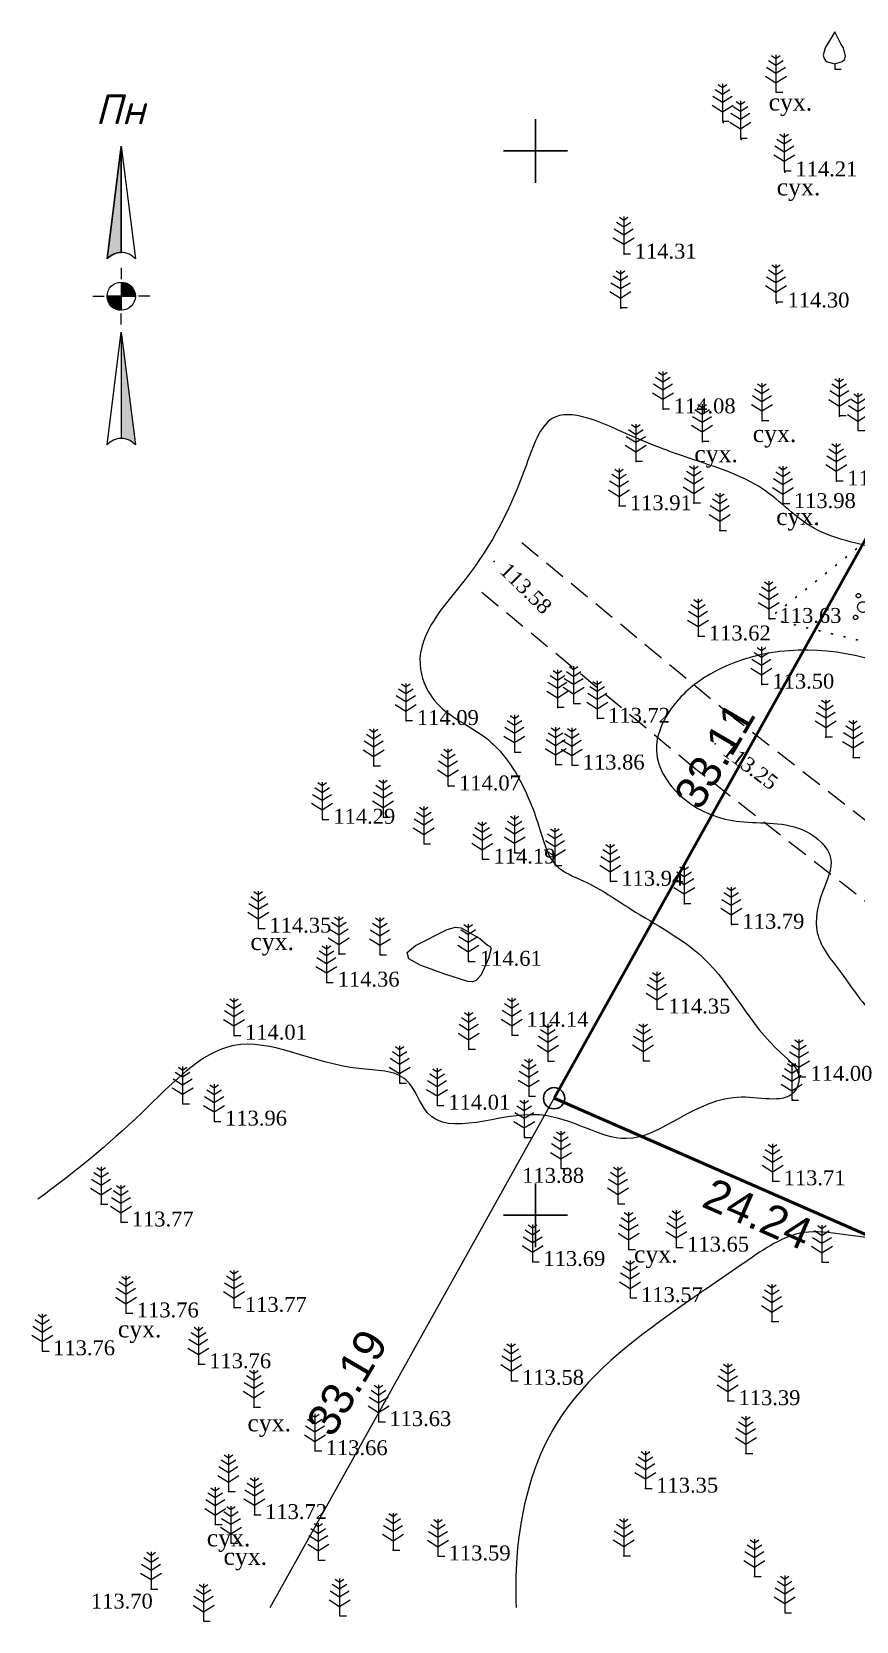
# Model space of a CAD drawing. Header units: millimetres. Extents: x 5405526.3 to 5405611.9, y 5525129.1 to 5525206.9.
# Drawn here: x 5405526.3 to 5405565.1, y 5525130.9 to 5525205.6 of the extents above; entities that cross this region are included whole.
import ezdxf
from ezdxf.enums import TextEntityAlignment as Align

# ---------------------------------------------------------------- set-up
doc = ezdxf.new("R2010")
doc.units = ezdxf.units.MM
doc.set_wipeout_variables(frame=1)
for name, pattern in [('DASHEDX2', [1.5, 1, -0.5]), ('HIDDEN', [0.5, 0, -0.5]), ('суцільна', [50, 50, 0])]:
    doc.linetypes.add(name, pattern=pattern)
for name, color, linetype, lineweight in [('#Лист (текст_ПН)', 250, 'Continuous', 0), ('#Штамп', 250, 'Continuous', 0), ('11900000', 1, 'Continuous', 30), ('Контур', 7, 'HIDDEN', 30), ('Ограждения', 7, 'ЗаборДерПр', 20), ('ТОЧКИ', 7, 'Continuous', 30), ('усл. знак', 7, 'суцільна', 20)]:
    doc.layers.add(name, color=color, linetype=linetype, lineweight=lineweight)
for name, color, linetype in [('SC007', 7, 'Continuous'), ('горизонтали', 42, 'Continuous'), ('дороги', 7, 'Continuous'), ('Ділянки_Межі', 10, 'Continuous'), ('надписи', 7, 'Continuous'), ('отметки', 7, 'Continuous'), ('промеры', 185, 'Continuous'), ('Растительность', 7, 'Continuous')]:
    doc.layers.add(name, color=color, linetype=linetype)
doc.styles.get("Standard").update_dxf_attribs({"font": 'arial.ttf'})
doc.styles.add('times', font='times.ttf')
doc.styles.add('Мой_Топо', font='isocpeui.ttf')
doc.linetypes.add('ЗаборДерПр', pattern='A,1,[130,ltypeshp.shx,S=0.25,R=0,X=0,Y=-0.25],1.5', length=2.5)

# ---------------------------------------------------------------- blocks, each defined once
blk = doc.blocks.new('A$C51FE15A3')
at = {"layer": 'Растительность', "color": 94, "lineweight": 0}
for points in [[(-0.201, 1.726), (0, 1.584), (0.201, 1.726)], [(0, 1.75), (0, 0), (0.319, 0)], [(-0.493, 0.753), (0, 0.444), (0.493, 0.753)], [(-0.447, 1.172), (0, 0.895), (0.447, 1.172)], [(-0.343, 1.489), (0, 1.267), (0.343, 1.489)]]:
    blk.add_lwpolyline(points, dxfattribs=at)
blk = doc.blocks.new('A$C72385B22')
at = {"layer": 'усл. знак'}
for centre, radius in [((0, 0), 0.625), ((-0.02, 1.49), 0.25), ((-1.29, -0.64), 0.25), ((1.28, -0.76), 0.25)]:
    blk.add_circle(centre, radius, dxfattribs=at)
blk = doc.blocks.new('A$C50E3696E')
at = {"layer": 'Растительность'}
blk.add_blockref('A$C51FE15A3', (0, 0), dxfattribs=at)
blk = doc.blocks.new('SYMBOL504')
at = {"layer": 'SC007'}
for points in [[(0, 4.375), (-1.125, 2.5), (-1.375, 1.625), (-1.25, 1.25), (-1, 0.875), (0, 0.625), (0.875, 0.875), (1.125, 1.125), (1.25, 1.5), (1, 2.5), (0.75, 2.875), (0, 4.375)], [(0, 0.625), (0, 0), (0.75, 0)]]:
    blk.add_lwpolyline(points, dxfattribs=at)
blk = doc.blocks.new('*U7')
at = {"color": 0}
for points in [[(-0.113, 0), (-0.109, -0.029), (-0.097, -0.056)], [(-0.113, 0), (-0.097, -0.056), (0, 0)], [(-0.097, -0.056), (0, -0.113), (0, 0)], [(-0.097, -0.056), (-0.08, -0.08), (-0.056, -0.097)], [(-0.097, -0.056), (-0.056, -0.097), (0, -0.113)], [(-0.056, -0.097), (-0.029, -0.109), (0, -0.113)]]:
    blk.add_solid(points, dxfattribs=at)
blk = doc.blocks.new('*U8')
at = {"color": 0}
for points in [[(0, 0), (0.097, 0.056), (0, 0.113)], [(0.097, 0.056), (0.029, 0.109), (0, 0.113)], [(0, 0), (0.113, 0), (0.097, 0.056)], [(0.097, 0.056), (0.056, 0.097), (0.029, 0.109)], [(0.097, 0.056), (0.08, 0.08), (0.056, 0.097)], [(0.113, 0), (0.109, 0.029), (0.097, 0.056)]]:
    blk.add_solid(points, dxfattribs=at)
blk = doc.blocks.new('*U9')
at = {"color": 0}
for points in [[(0, -1.136), (0.021, -1.138), (0, -0.288)], [(0.021, -1.138), (0.042, -1.142), (0, -0.288)], [(0.042, -1.142), (0.062, -1.15), (0, -0.288)], [(0.062, -1.15), (0.081, -1.16), (0, -0.288)], [(0.081, -1.16), (0.098, -1.173), (0, -0.288)], [(0.098, -1.173), (0.113, -1.188), (0, -0.288)]]:
    blk.add_solid(points, dxfattribs=at)
blk = doc.blocks.new('*U10')
at = {"color": 0}
for points in [[(-0.113, 0.297), (-0.098, 0.312), (0, 1.197)], [(-0.098, 0.312), (-0.081, 0.325), (0, 1.197)], [(-0.081, 0.325), (-0.062, 0.335), (0, 1.197)], [(-0.062, 0.335), (-0.042, 0.343), (0, 1.197)], [(-0.042, 0.343), (-0.021, 0.347), (0, 1.197)], [(-0.021, 0.347), (0, 0.349), (0, 1.197)]]:
    blk.add_solid(points, dxfattribs=at)
blk = doc.blocks.new('#Північ')
at = {"color": 7}
blk.add_wipeout([(-2.901, 10.635), (2.901, 10.635), (2.901, -7.981), (-2.901, -7.981)], dxfattribs=at).dxf.layer = '#Лист (текст_ПН)'
at = {"layer": '#Лист (текст_ПН)'}
for p, q in [((-0.663, 1.748), (0, 7.043)), ((0, 7.043), (0, 2.052)), ((0, 7.043), (0.663, 1.748)), ((0, 1.337), (0, 0.807)), ((-1.337, 0), (-0.807, 0)), ((-0.662, 0), (0.662, 0)), ((0, 0.662), (0, -0.662)), ((1.337, 0), (0.807, 0)), ((0, -1.337), (0, -0.807)), ((-0.663, -6.99), (0, -1.695)), ((0, -1.695), (0.663, -6.99)), ((0, -1.695), (0, -6.686))]:
    blk.add_line(p, q, dxfattribs=at)
at = {"layer": '#Лист (текст_ПН)', "flags": 128}
for points in [[(0, 7.043), (-0.663, 1.748, -0.218585), (0, 2.052)], [(0, 0), (-0.662, 0, 0.414214), (0, -0.662)]]:
    blk.add_lwpolyline(points, format="xyb", close=True, dxfattribs=at)
at = {"layer": '#Лист (текст_ПН)'}
blk.add_circle((0, 0), 0.662, dxfattribs=at)
for centre in [(0, 1.178), (0, -7.56)]:
    blk.add_arc(centre, 0.874, 40.67981, 139.32019, dxfattribs=at)
at = {"layer": '#Лист (текст_ПН)', "xscale": 5.883850111352785, "yscale": 5.883850111352785, "zscale": 5.883850111352785}
for name in ['*U10', '*U7', '*U8', '*U9']:
    blk.add_blockref(name, (0, 0), dxfattribs=at)
at = {"layer": '#Лист (текст_ПН)', "style": 'Мой_Топо'}
blk.add_text('Пн', height=1.4, dxfattribs=at).set_placement((-1.217, 8.077))

msp = doc.modelspace()

# ---------------------------------------------------------------- linework, layer by layer
at = {"layer": '11900000', "color": 7}
for points in [[(5405550, 5525198.5, 0), (5405550, 5525201.5, 0)], [(5405550, 5525198.5, 0), (5405550, 5525201.5, 0)], [(5405548.5, 5525200, 0), (5405551.5, 5525200, 0)], [(5405548.5, 5525200, 0), (5405551.5, 5525200, 0)], [(5405550, 5525148.5, 0), (5405550, 5525151.5, 0)], [(5405550, 5525148.5, 0), (5405550, 5525151.5, 0)], [(5405548.5, 5525150, 0), (5405551.5, 5525150, 0)], [(5405548.5, 5525150, 0), (5405551.5, 5525150, 0)]]:
    msp.add_polyline3d(points, dxfattribs=at)
at = {"layer": 'горизонтали', "color": 32}
msp.add_polyline3d([(5405547.047, 5525160.962, 114.5), (5405546.827, 5525160.982, 114.5), (5405545.737, 5525161.332, 114.5), (5405544.577, 5525161.752, 114.5), (5405544.047, 5525162.042, 114.5), (5405543.967, 5525162.352, 114.5), (5405544.357, 5525162.672, 114.5), (5405545.847, 5525163.422, 114.5), (5405546.247, 5525163.532, 114.5), (5405546.507, 5525163.502, 114.5), (5405547.387, 5525163.002, 114.5), (5405547.747, 5525162.682, 114.5), (5405547.877, 5525162.622, 114.5), (5405547.917, 5525162.532, 114.5), (5405547.787, 5525162.062, 114.5), (5405547.447, 5525161.302, 114.5), (5405547.207, 5525161.032, 114.5), (5405547.047, 5525160.962, 114.5)], close=True, dxfattribs=at)
for points, knots in [([(5405583.313, 5525205.32, 114), (5405583.263, 5525205.048, 114), (5405582.796, 5525202.007, 114), (5405583.949, 5525195.18, 114), (5405577.173, 5525188.538, 114), (5405572.81, 5525178.256, 114), (5405566.621, 5525181.376, 114), (5405562.989, 5525181.896, 114), (5405560.657, 5525184.513, 114), (5405557.313, 5525185.481, 114), (5405554.346, 5525186.629, 114), (5405550.631, 5525188.421, 114), (5405549.128, 5525183.792, 114), (5405547.405, 5525180.367, 114), (5405543.997, 5525176.848, 114), (5405545.289, 5525173.6, 114), (5405547.782, 5525172.716, 114), (5405549.409, 5525170.394, 114), (5405550.179, 5525168.343, 114), (5405550.719, 5525166.304, 114), (5405552.674, 5525165.609, 114), (5405554.839, 5525164.066, 113.997), (5405558.719, 5525162.071, 114.025), (5405560.155, 5525158.595, 113.911), (5405562.53, 5525156.801, 114.055), (5405562.057, 5525155.107, 113.802), (5405558.149, 5525156.361, 114.185), (5405554.807, 5525152.221, 113.954), (5405550.102, 5525155.853, 114.014), (5405545.17, 5525153.178, 113.999), (5405544.08, 5525156.871, 114), (5405540.281, 5525156.689, 114), (5405535.805, 5525159.361, 114), (5405531.302, 5525154.388, 114), (5405528.271, 5525151.961, 114), (5405526.635, 5525150.755, 114)], [10.361931, 10.361931, 10.361931, 10.361931, 11.183268, 19.461059, 29.319813, 39.765416, 44.323804, 47.57079, 50.637161, 54.318274, 57.561046, 61.089975, 63.576966, 69.688144, 74.204041, 75.986764, 79.168346, 81.599389, 84.181408, 85.928991, 87.413055, 89.991548, 94.086682, 99.889377, 101.25486, 101.908936, 104.462973, 110.221445, 114.440094, 119.71146, 121.525434, 123.819884, 129.78841, 135.133805, 141.348002, 141.348002, 141.348002, 141.348002]), ([(5405594.494, 5525205.32, 113.499), (5405593.981, 5525203.623, 113.499), (5405593.218, 5525197.933, 113.499), (5405590.599, 5525191.812, 113.512), (5405593.459, 5525183.771, 113.485), (5405589.635, 5525183.133, 113.527), (5405586.83, 5525183.24, 113.43), (5405586.589, 5525178.804, 113.548), (5405581.428, 5525177.082, 113.48), (5405576.551, 5525173.804, 113.503), (5405572.622, 5525176.579, 113.5), (5405569.087, 5525174.795, 113.5), (5405564.473, 5525176.966, 113.5), (5405559.332, 5525176.496, 113.5), (5405556.352, 5525174.074, 113.5), (5405555.223, 5525171.651, 113.5), (5405556.917, 5525169.221, 113.5), (5405559.7, 5525168.24, 113.5), (5405562.296, 5525168.621, 113.5), (5405564.249, 5525166.844, 113.5), (5405563.352, 5525165.101, 113.5), (5405562.942, 5525163.059, 113.5), (5405564.629, 5525161.171, 113.5), (5405566.363, 5525158.158, 113.5), (5405570.613, 5525159.534, 113.5), (5405571.684, 5525156.553, 113.5), (5405573.627, 5525154.949, 113.5), (5405572.051, 5525152.507, 113.5), (5405569.761, 5525150.82, 113.5), (5405566.616, 5525148.238, 113.5), (5405562.705, 5525149.803, 113.5), (5405559.579, 5525147.6, 113.5), (5405555.626, 5525144.929, 113.5), (5405550.531, 5525141.034, 113.5), (5405549.076, 5525135.358, 113.501), (5405549.061, 5525132.356, 113.499), (5405549.085, 5525131.568, 113.499)], [19.374497, 19.374497, 19.374497, 19.374497, 24.689173, 35.810203, 40.782036, 43.797836, 45.537195, 48.357075, 53.995017, 60.660267, 63.870018, 66.510094, 71.403611, 78.276616, 80.570134, 82.821428, 85.493431, 88.242658, 91.392174, 93.090703, 94.746096, 96.646313, 99.00528, 101.912727, 106.243838, 108.163109, 110.655399, 112.587254, 115.519591, 119.766213, 123.497413, 126.54295, 130.488841, 138.209924, 144.8127, 147.175798, 147.175798, 147.175798, 147.175798])]:
    msp.add_open_spline(points, degree=3, knots=knots, dxfattribs=at)
at = {"layer": 'дороги', "color": 7, "linetype": 'DASHEDX2'}
for points in [[(5405609.379, 5525135.474), (5405607.518, 5525136.943), (5405604.341, 5525138.988), (5405587.749, 5525151.404), (5405571.622, 5525163.765), (5405559.38, 5525173.314), (5405549.013, 5525181.877)], [(5405609.379, 5525131.652), (5405605.772, 5525134.499), (5405602.629, 5525136.522), (5405585.937, 5525149.012), (5405569.786, 5525161.391), (5405557.502, 5525170.974), (5405547.103, 5525179.565)]]:
    msp.add_lwpolyline(points, dxfattribs=at)
at = {"layer": 'Ділянки_Межі', "lineweight": 50}
msp.add_lwpolyline([(5405550.874, 5525155.5), (5405566.985, 5525184.427), (5405581.506, 5525178.12), (5405578.696, 5525171.702), (5405594.305, 5525164.868), (5405583.877, 5525141.051), (5405573.079, 5525145.778)], close=True, dxfattribs=at)
at = {"layer": 'Ділянки_Межі', "lineweight": 0}
msp.add_lwpolyline([(5405537.545, 5525131.568), (5405550.874, 5525155.5), (5405573.079, 5525145.778), (5405566.834, 5525131.568)], dxfattribs=at)
at = {"layer": 'Контур', "color": 7, "linetype": 'HIDDEN', "elevation": 114.131}
msp.add_lwpolyline([(5405573.996, 5525188.427), (5405560.958, 5525178.03), (5405572.26, 5525175.3)], dxfattribs=at)
at = {"layer": 'отметки', "color": 7}
for p in [(5405558.807, 5525201.341, 114.208), (5405559.653, 5525200.541, 114.235), (5405561.704, 5525199.007, 114.208), (5405554.158, 5525195.145, 114.309), (5405554.003, 5525192.619, 114.326), (5405561.333, 5525192.848, 114.3), (5405555.989, 5525187.874, 114.08), (5405560.646, 5525187.315, 114.314), (5405564.278, 5525187.545, 114.256), (5405557.839, 5525186.336, 114.108), (5405554.72, 5525185.411, 113.934), (5405564.138, 5525184.486, 114.214), (5405553.93, 5525183.323, 113.907), (5405557.441, 5525183.457, 113.73), (5405561.631, 5525183.425, 113.975), (5405558.655, 5525182.163, 113.792), (5405548.058, 5525180.721, 113.582), (5405560.958, 5525178.03, 113.627), (5405557.638, 5525177.204, 113.615), (5405560.62, 5525174.943, 113.501), (5405551.045, 5525173.861, 113.814), (5405551.804, 5525174.042, 113.755), (5405543.93, 5525173.233, 114.094), (5405552.91, 5525173.339, 113.72), (5405558.441, 5525172.144, 113.246), (5405563.634, 5525172.463, 113.354), (5405549.024, 5525171.751, 113.985), (5405564.913, 5525171.504, 113.286), (5405542.425, 5525171.104, 114.117), (5405550.96, 5525171.178, 113.871), (5405551.715, 5525171.139, 113.863), (5405545.907, 5525170.161, 114.068), (5405540.006, 5525168.595, 114.288), (5405542.864, 5525168.706, 114.134), (5405544.776, 5525167.443, 114.253), (5405549.049, 5525167.026, 114.099), (5405547.527, 5525166.725, 114.186), (5405550.936, 5525166.429, 113.997), (5405553.529, 5525165.681, 113.941), (5405556.998, 5525164.639, 113.847), (5405537.004, 5525163.48, 114.352), (5405559.217, 5525163.664, 113.787), (5405540.785, 5525162.274, 114.326), (5405542.729, 5525162.235, 114.477), (5405546.886, 5525161.923, 114.613), (5405540.209, 5525160.943, 114.359), (5405555.741, 5525159.68, 114.35), (5405535.856, 5525158.451, 114.006), (5405548.91, 5525158.46, 114.142), (5405546.887, 5525157.803, 114.157), (5405550.61, 5525157.239, 114.146), (5405555.095, 5525157.249, 114.254), (5405562.411, 5525156.517, 114.001), (5405543.638, 5525156.213, 113.983), (5405533.438, 5525155.24, 113.863), (5405545.405, 5525155.164, 114.012), (5405549.706, 5525155.6, 114.04), (5405562.062, 5525155.421, 113.914), (5405534.923, 5525154.415, 113.957), (5405549.492, 5525153.668, 113.956), (5405551.204, 5525152.207, 113.881), (5405561.149, 5525151.609, 113.711), (5405529.607, 5525150.522, 113.781), (5405553.884, 5525150.54, 113.797), (5405530.538, 5525149.675, 113.766), (5405554.379, 5525148.406, 113.643), (5405556.62, 5525148.494, 113.646), (5405549.87, 5525147.82, 113.692), (5405563.458, 5525147.797, 113.36), (5405554.453, 5525146.122, 113.566), (5405530.779, 5525145.404, 113.757), (5405535.851, 5525145.664, 113.77), (5405561.101, 5525145.013, 113.362), (5405526.849, 5525143.626, 113.757), (5405534.177, 5525143.015, 113.758), (5405548.868, 5525142.237, 113.577), (5405536.776, 5525140.982, 113.728), (5405559.032, 5525141.282, 113.394), (5405542.636, 5525140.298, 113.634), (5405539.649, 5525138.931, 113.661), (5405559.878, 5525138.814, 113.277), (5405535.586, 5525137.02, 113.714), (5405555.168, 5525137.171, 113.35), (5405534.969, 5525135.478, 113.738), (5405536.803, 5525135.93, 113.716), (5405535.711, 5525134.591, 113.731), (5405543.317, 5525134.265, 113.657), (5405545.421, 5525133.987, 113.591), (5405554.141, 5525134.005, 113.362), (5405539.803, 5525133.797, 113.719), (5405560.282, 5525133.03, 113.209), (5405531.959, 5525132.439, 113.701)]:
    msp.add_point(p, dxfattribs=at)
at = {"layer": 'ТОЧКИ'}
msp.add_circle((5405550.874, 5525155.5), 0.5, dxfattribs=at)

# ---------------------------------------------------------------- block references
at = {"layer": 'Ограждения', "color": 7}
msp.add_blockref('A$C50E3696E', (5405561.288, 5525202.76), dxfattribs=at)
at = {"layer": 'Растительность', "color": 7, "xscale": 0.400000000372529, "yscale": 0.400000000372529, "zscale": 0.400000000372529}
msp.add_blockref('SYMBOL504', (5405564.054, 5525203.849, 114.131), dxfattribs=at)
at = {"layer": 'Растительность', "color": 7}
for p in [(5405558.78, 5525201.4, 114.21), (5405559.62, 5525200.6, 114.24), (5405561.68, 5525199.07, 114.21), (5405554.14, 5525195.17, 114.31), (5405561.29, 5525192.92, 114.31), (5405553.99, 5525192.64, 114.33), (5405555.98, 5525187.89, 114.08), (5405564.26, 5525187.57, 114.26), (5405560.63, 5525187.34, 114.32), (5405565.14, 5525186.87, 114.25), (5405557.82, 5525186.36, 114.11), (5405554.71, 5525185.42, 113.93), (5405564.12, 5525184.51, 114.22), (5405553.92, 5525183.33, 113.91), (5405557.43, 5525183.47, 113.73), (5405561.62, 5525183.44, 113.98), (5405558.65, 5525182.17, 113.79), (5405560.95, 5525178.04, 113.63), (5405557.63, 5525177.21, 113.62), (5405560.61, 5525174.95, 113.5), (5405551.79, 5525174.05, 113.76), (5405551.03, 5525173.87, 113.81), (5405552.9, 5525173.35, 113.72), (5405543.91, 5525173.24, 114.09), (5405563.63, 5525172.47, 113.35), (5405542.4, 5525171.11, 114.12), (5405549.01, 5525171.76, 113.99), (5405550.94, 5525171.18, 113.87), (5405551.7, 5525171.15, 113.86), (5405564.91, 5525171.51, 113.29), (5405545.89, 5525170.17, 114.07), (5405539.98, 5525168.6, 114.29), (5405542.84, 5525168.71, 114.13), (5405544.75, 5525167.45, 114.25), (5405547.5, 5525166.73, 114.19), (5405549.02, 5525167.03, 114.1), (5405550.91, 5525166.43, 114), (5405553.51, 5525165.69, 113.94), (5405556.98, 5525164.65, 113.85), (5405559.19, 5525163.67, 113.79), (5405536.98, 5525163.48, 114.35), (5405540.76, 5525162.28, 114.33), (5405542.69, 5525162.24, 114.48), (5405546.84, 5525161.93, 114.62), (5405540.18, 5525160.94, 114.36), (5405555.69, 5525159.68, 114.35), (5405535.84, 5525158.45, 114.01), (5405548.88, 5525158.46, 114.14), (5405546.86, 5525157.8, 114.16), (5405550.58, 5525157.24, 114.15), (5405555.05, 5525157.25, 114.26), (5405543.62, 5525156.21, 113.98), (5405562.37, 5525156.51, 114), (5405549.68, 5525155.6, 114.04), (5405562.03, 5525155.41, 113.92), (5405533.43, 5525155.24, 113.86), (5405545.38, 5525155.16, 114.01), (5405534.91, 5525154.41, 113.96), (5405549.47, 5525153.66, 113.96), (5405551.19, 5525152.2, 113.88), (5405561.13, 5525151.6, 113.71), (5405529.6, 5525150.52, 113.78), (5405553.87, 5525150.53, 113.8), (5405530.53, 5525149.67, 113.77), (5405554.37, 5525148.4, 113.64), (5405556.61, 5525148.49, 113.65), (5405549.86, 5525147.82, 113.69), (5405563.45, 5525147.79, 113.36), (5405554.44, 5525146.12, 113.57), (5405530.77, 5525145.4, 113.76), (5405535.84, 5525145.66, 113.77), (5405561.1, 5525145.01, 113.36), (5405526.84, 5525143.62, 113.76), (5405534.17, 5525143.01, 113.76), (5405548.86, 5525142.23, 113.58), (5405559.03, 5525141.28, 113.39), (5405536.77, 5525140.98, 113.73), (5405542.63, 5525140.29, 113.63), (5405539.64, 5525138.93, 113.66), (5405559.88, 5525138.81, 113.28), (5405535.58, 5525137.02, 113.71), (5405555.16, 5525137.17, 113.35), (5405534.96, 5525135.47, 113.74), (5405536.8, 5525135.93, 113.72), (5405535.7, 5525134.59, 113.73), (5405539.8, 5525133.79, 113.72), (5405543.31, 5525134.26, 113.66), (5405545.42, 5525133.98, 113.59), (5405554.14, 5525134, 113.36), (5405560.28, 5525133.03, 113.21), (5405531.95, 5525132.44, 113.7), (5405534.41, 5525130.93, 113.8), (5405540.8, 5525131.18, 113.74), (5405561.7, 5525131.32, 113.21)]:
    msp.add_blockref('A$C51FE15A3', p, dxfattribs=at)
at = {"layer": 'усл. знак', "color": 7, "linetype": 'суцільна', "lineweight": 13, "xscale": 0.3999999998750298, "yscale": 0.3999999998750298, "zscale": 0.3999999998750298, "rotation": 265.3647753868261}
msp.add_blockref('A$C72385B22', (5405565.375, 5525178.574), dxfattribs=at)

# ---------------------------------------------------------------- texts
at = {"layer": 'надписи', "color": 7, "style": 'times'}
for p in [(5405560.945, 5525202.698, 111.861), (5405561.327, 5525198.71, 111.861), (5405560.2, 5525187.126, 111.861), (5405557.456, 5525186.179, 111.861), (5405561.3, 5525183.226, 111.861), (5405536.611, 5525163.261, 111.861), (5405554.626, 5525148.579, 111.861), (5405530.389, 5525145.06, 111.861), (5405536.473, 5525140.647, 111.861), (5405534.563, 5525135.247, 111.861), (5405535.35, 5525134.377, 111.861)]:
    msp.add_text('сух.', height=0.8, dxfattribs=at).set_placement(p, align=Align.TOP_LEFT)
at = {"layer": 'отметки', "color": 7, "style": 'times'}
for s, p in [('114.21', (5405562.204, 5525199.507, 114.208)), ('114.31', (5405554.658, 5525195.645, 114.309)), ('114.30', (5405561.833, 5525193.348, 114.3)), ('114.08', (5405556.489, 5525188.374, 114.08)), ('114.21', (5405564.638, 5525184.986, 114.214)), ('113.91', (5405554.43, 5525183.823, 113.907)), ('113.98', (5405562.131, 5525183.925, 113.975)), ('113.63', (5405561.458, 5525178.53, 113.627)), ('113.62', (5405558.138, 5525177.704, 113.615)), ('113.50', (5405561.12, 5525175.443, 113.501)), ('114.09', (5405544.43, 5525173.733, 114.094)), ('113.72', (5405553.41, 5525173.839, 113.72)), ('113.86', (5405552.215, 5525171.639, 113.863)), ('114.07', (5405546.407, 5525170.661, 114.068)), ('114.29', (5405540.506, 5525169.095, 114.288)), ('114.19', (5405548.027, 5525167.225, 114.186)), ('113.94', (5405554.029, 5525166.181, 113.941)), ('114.35', (5405537.504, 5525163.98, 114.352)), ('113.79', (5405559.717, 5525164.164, 113.787)), ('114.61', (5405547.386, 5525162.423, 114.613)), ('114.36', (5405540.709, 5525161.443, 114.359)), ('114.35', (5405556.241, 5525160.18, 114.35)), ('114.14', (5405549.576, 5525159.557, 114.142)), ('114.01', (5405536.356, 5525158.951, 114.006)), ('114.00', (5405562.911, 5525157.017, 114.001)), ('114.01', (5405545.905, 5525155.664, 114.012)), ('113.96', (5405535.423, 5525154.915, 113.957)), ('113.88', (5405549.373, 5525152.225, 113.881)), ('113.71', (5405561.649, 5525152.109, 113.711)), ('113.77', (5405531.038, 5525150.175, 113.766)), ('113.65', (5405557.12, 5525148.994, 113.646)), ('113.69', (5405550.37, 5525148.32, 113.692)), ('113.77', (5405536.351, 5525146.164, 113.77)), ('113.57', (5405554.953, 5525146.622, 113.566)), ('113.76', (5405531.279, 5525145.904, 113.757)), ('113.76', (5405527.349, 5525144.126, 113.757)), ('113.76', (5405534.677, 5525143.515, 113.758)), ('113.58', (5405549.368, 5525142.737, 113.577)), ('113.39', (5405559.532, 5525141.782, 113.394)), ('113.63', (5405543.136, 5525140.798, 113.634)), ('113.66', (5405540.149, 5525139.431, 113.661)), ('113.35', (5405555.668, 5525137.671, 113.35)), ('113.72', (5405537.303, 5525136.43, 113.716)), ('113.59', (5405545.921, 5525134.487, 113.591)), ('113.70', (5405529.122, 5525132.224, 113.701))]:
    msp.add_text(s, height=0.7, dxfattribs=at).set_placement(p, align=Align.TOP_LEFT)
for s, rotation, p in [('113.58', 315.40088, (5405548.765, 5525180.726, 113.582)), ('113.25', 323.08271, (5405559.141, 5525172.243, 113.246))]:
    msp.add_text(s, height=0.7, rotation=rotation, dxfattribs=at).set_placement(p, align=Align.TOP_LEFT)
at = {"layer": 'промеры', "char_height": 1.5, "attachment_point": 1}
for s, insert, rotation in [('33.11', (5405556.427, 5525169.723), 59.59258), ('24.24', (5405558.337, 5525151.806), 336.35584), ('33.19', (5405539.17, 5525140.264), 59.59258)]:
    msp.add_mtext(s, dxfattribs=dict(at, insert=insert, rotation=rotation))

# ---------------------------------------------------------------- next in the draw order: block references
at = {"layer": '#Штамп'}
msp.add_blockref('#Північ', (5405530.549, 5525193.178, 931.373), dxfattribs=at)

doc.saveas('drawing.dxf')
